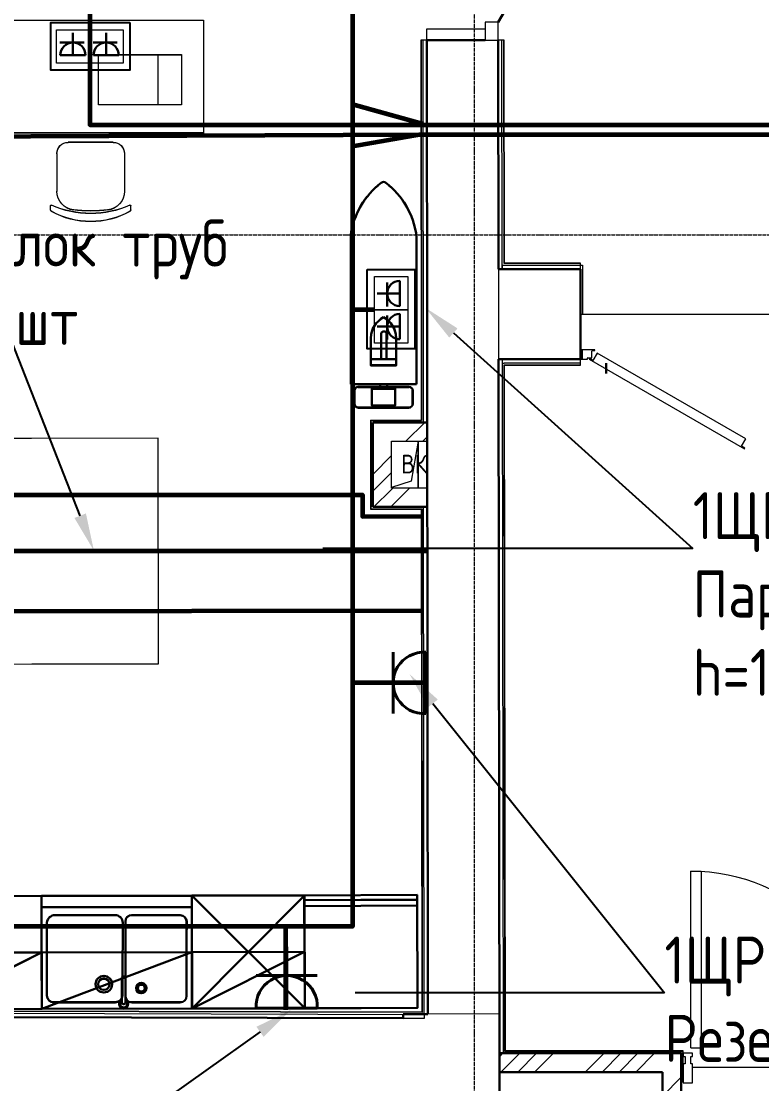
# Model space of a CAD drawing. Header units: millimetres. Extents: x -32 to 417638015, y -35 to 175284279.
# Drawn here: x 167281 to 171223, y 60198 to 65850 of the extents above; entities that cross this region are included whole.
import ezdxf
from ezdxf import colors
from ezdxf.entities.mleader import LeaderData, LeaderLine
from ezdxf.math import Vec2, Vec3

# ---------------------------------------------------------------- set-up
doc = ezdxf.new("R2010")
doc.units = ezdxf.units.MM
doc.linetypes.add('ADSK_Линия сетки', pattern=[25, 20, -2.5, 0, -2.5])
doc.linetypes.add('ADSK_Штриховая_ш3 п1_5', pattern=[4.5, 3, -1.5])
for name, color, linetype, lineweight in [('_ЭМ_В полу', 26, 'Кабель в трубе', 60), ('_ЭМ_гофра', 5, 'Continuous', 60), ('_ЭМ_ТХобщее_слой', 7, 'Continuous', 30), ('Аннотация', 7, 'Continuous', 18), ('Витраж', 7, 'Continuous', 9), ('Двери', 7, 'Continuous', 9), ('Обобщенные модели', 7, 'Continuous', 18), ('Оси', 253, 'Continuous', 9), ('Перекрытие', 7, 'Continuous', 18), ('Стены внутренние', 7, 'Continuous', 18), ('Стены несущие', 7, 'Continuous', 30), ('Стены отделка', 7, 'Continuous', 30), ('Стены штриховка', 7, 'Continuous', 9), ('ТХ', 5, 'Continuous', 0), ('ШТРИХОВКА', 252, 'Continuous', 15), ('Электро', 250, 'Continuous', 25), ('ЭМ', 5, 'Continuous', 40), ('ЭОМ_Кабель для СУП', 150, 'Continuous', 9)]:
    doc.layers.add(name, color=color, linetype=linetype, lineweight=lineweight)
for name, color, linetype in [('_ЭМ_Надписи', 7, 'Continuous'), ('ВНУТРЯНКА', 1, 'Continuous'), ('ЭОМ_Лотки рабочие', 5, 'Continuous')]:
    doc.layers.add(name, color=color, linetype=linetype)
doc.layers.add('PDF _ЭОМ _розетки', color=7, linetype='Continuous', true_color=0xeb0000)
doc.layers.add('Линии', color=7, linetype='Continuous', lineweight=9, true_color=0x00a600)
doc.styles.add('GOST Common_5', font='GOST_Common.ttf', dxfattribs={"width": 0.9, "height": 200})
doc.styles.add('ЭОМ', font='isocpeur.ttf', dxfattribs={"width": 0.85, "height": 250})
doc.linetypes.add('Кабель в трубе', pattern='A,8,[133,ltypeshp.shx,S=1,R=0,X=10,Y=1.3],-3,[130,ltypeshp.shx,S=1.5,R=-45,X=-1.5,Y=0],8', length=19)
pattern_1 = [(45, (-31496.66, 188.9), (-269.4077, 269.4077), []), (45, (-31406.86, 188.9), (-269.4077, 269.4077), []), (45, (-31317.06, 188.9), (-269.4077, 269.4077), []), (45, (-31227.26, 188.9), (-269.4077, 269.4077), [])]

# ---------------------------------------------------------------- blocks, each defined once
blk = doc.blocks.new('Стул ученич штабелир №5-7')
at = {"color": 0, "linetype": 'ByBlock', "lineweight": -2}
for p, q in [((-120.1, 0), (120.1, 0)), ((-120.1, 0), (120.1, 0)), ((-179.9, -60), (-179.9, -260.3)), ((-179.9, -60), (-179.9, -260.3)), ((180.1, -60), (180.1, -260.3)), ((180.1, -60), (180.1, -260.3)), ((-213.4, -359), (-213.4, -337.3)), ((-213.4, -359), (-213.4, -337.3)), ((213.6, -359), (213.6, -337.3)), ((213.6, -359), (213.6, -337.3))]:
    blk.add_line(p, q, dxfattribs=at)
for centre, radius, start, end in [((-119.9, -60), 60, 90, 180), ((-119.9, -60), 60, 90, 180), ((120.1, -60), 60, 0, 90), ((120.1, -60), 60, 0, 90), ((-79.9, -260.3), 100, 180, 264.2584), ((-79.9, -260.3), 100, 180, 264.2584), ((80.1, -260.3), 100, 275.7416, 0), ((80.1, -260.3), 100, 275.7416, 0), ((-210.4, -337.3), 3, 63.8978, 180), ((-210.4, -337.3), 3, 63.8978, 180), ((0.1, 142.3), 520.8, 246.3195, 293.6805), ((0.1, 142.3), 520.8, 246.3195, 293.6805), ((210.6, -337.3), 3, 0, 116.1022), ((210.6, -337.3), 3, 0, 116.1022), ((-203.4, -359), 10, 180, 238.0683), ((-203.4, -359), 10, 180, 238.0683), ((0.1, 9), 430.5, 240.9917, 299.0083), ((0.1, 9), 430.5, 240.9917, 299.0083), ((0.1, 435.5), 800.4, 263.247, 276.753), ((0.1, 435.5), 800.4, 263.247, 276.753), ((203.6, -359), 10, 301.9317, 0), ((203.6, -359), 10, 301.9317, 0)]:
    blk.add_arc(centre, radius, start, end, dxfattribs=at)
blk = doc.blocks.new('ТХ 1 этаж.')
at = {"color": 252, "true_color": 0x939598}
for p, q in [((6753.5, 11577.1), (6753.5, 10785.4)), ((7103.5, 10785.4), (7103.5, 11577.1)), ((6753.5, 10785.4), (7103.5, 10785.4)), ((6773.5, 10750.4), (6773.5, 10680.4)), ((6793.5, 10770.4), (7063.5, 10770.4)), ((7083.5, 10680.4), (7083.5, 10750.4)), ((6793.5, 10660.4), (7063.5, 10660.4)), ((6509, 7465.3), (5907.7, 8063.9)), ((6507.7, 8065.3), (5909, 7463.9)), ((5107.8, 8002.1), (5907.8, 8003.9)), ((4509, 7460.7), (5108.4, 7762.1)), ((5109, 7462.1), (5908.4, 7763.9)), ((5909, 7463.9), (6508.4, 7765.3))]:
    blk.add_line(p, q, dxfattribs=at)
for points in [[(6996, 11031.3), (6996, 10885.4), (6861, 10885.4), (6861, 11031.3)], [(6916, 10885.4), (6944.9, 10885.4)]]:
    blk.add_lwpolyline(points, dxfattribs=at)
blk.add_lwpolyline([(6944.9, 10917.1), (6944.9, 11054.2, 0.414214), (6934.9, 11064.2), (6926, 11064.2, 0.414214), (6916, 11054.2), (6916, 10917.1)], format="xyb", dxfattribs=at)
for points in [[(6996, 10885.4), (6996, 10917.1), (6861, 10917.1), (6861, 10885.4)], [(6990.6, 10761.4), (6990.6, 10672.3), (6866.4, 10672.3), (6866.4, 10761.4)], [(6947, 10785.4), (6947, 10770.4), (6910, 10770.4), (6910, 10785.4)], [(4509, 7460.7), (5109, 7462.1), (5107.7, 8062.1), (4507.7, 8060.7)], [(5109, 7462.1), (5107.7, 8062.1), (5907.7, 8063.9), (5909, 7463.9)], [(6509, 7465.3), (5909, 7463.9), (5907.7, 8063.9), (6507.7, 8065.3)], [(6509.5, 7465.3), (7109.5, 7468), (7106.8, 8068), (6506.8, 8065.3)], [(6508, 8008.1), (6507.8, 8040.1), (7106.9, 8042.8), (7107, 8010.8)], [(4509, 7460.7), (5109, 7462.1), (5108.4, 7762.1), (4508.4, 7760.7)], [(5109, 7462.1), (5909, 7463.9), (5908.4, 7763.9), (5108.4, 7762.1)], [(5909, 7463.9), (6509, 7465.3), (6508.4, 7765.3), (5908.4, 7763.9)]]:
    blk.add_lwpolyline(points, close=True, dxfattribs=at)
at = {"color": 252, "linetype": 'Continuous', "true_color": 0x939598}
blk.add_lwpolyline([(5136.5, 7706.7, 0.000114), (5136.4, 7533.1, 0.411199), (5172.6, 7496.9), (5501.1, 7497.1, 0.395719), (5539.7, 7533.5), (5539.9, 7707.9), (5540, 7837.9), (5540, 7919.8, 0.413967), (5498.9, 7960.7), (5180.2, 7960.5, 0.390418), (5136.8, 7920.7, 0.000242), (5136.7, 7836.7, 0.000152)], format="xyb", close=True, dxfattribs=at)
for points in [[(5880.6, 7925.6, 0.406675), (5846.8, 7960.4), (5588.4, 7960.6, 0.413842), (5554.5, 7926.9), (5554.5, 7838.2), (5554.4, 7708.2), (5554.2, 7530.9, 0.413619), (5588, 7497.1), (5846.4, 7496.9, 0.414004), (5880.3, 7530.6), (5880.4, 7709.7), (5880.5, 7839.4), (5880.6, 7925.6)], [(5555.4, 7495.7), (5555.4, 7624.6, 0.414474), (5545.4, 7634.6, 0.413928), (5535.4, 7624.6), (5535.4, 7495.6)], [(5535.4, 7510.1, 0.295051), (5520.9, 7487.5, 0.412639), (5545.5, 7463.1, 0.412639), (5569.9, 7487.6, 0.289854), (5555.4, 7510.1)], [(5535.4, 7503.5, 0.258138), (5526.7, 7487.5, 0.413208), (5545.5, 7468.9, 0.413208), (5564.2, 7487.6, 0.25753), (5555.4, 7503.6)]]:
    blk.add_lwpolyline(points, format="xyb", dxfattribs=at)
blk.add_lwpolyline([(5543.4, 7487.5), (5547.4, 7487.5)], dxfattribs=at)
for centre, radius in [((5439.6, 7592.7), 44), ((5439.6, 7592.8), 30.1), ((5639.2, 7572.6), 27.6), ((5639.3, 7572.5), 18.8)]:
    blk.add_circle(centre, radius, dxfattribs=at)
at = {"color": 252, "true_color": 0x939598}
for centre, radius, start, end in [((7173.5, 11519.2), 424, 127.3378, 172.1483), ((6928.5, 11840.4), 20, 52.6622, 127.3378), ((6683.4, 11519.2), 424, 7.8517, 52.6622), ((6988.3, 11028), 127.4, 118.0156, 178.5038), ((6868.6, 11028), 127.4, 1.4962, 61.9844), ((6793.5, 10750.4), 20, 90, 180), ((7063.5, 10750.4), 20, 0, 90), ((6793.5, 10680.4), 20, 180, 270), ((7063.5, 10680.4), 20, 270, 0)]:
    blk.add_arc(centre, radius, start, end, dxfattribs=at)
at = {"color": 252, "linetype": 'Continuous', "true_color": 0x939598}
for points in [[(5588.4, 7960.6), (5588.3, 7960.6), (5588.3, 7960.6), (5588.3, 7960.6)], [(5543.4, 7487.5), (5539, 7487.8), (5535.4, 7491.2), (5535.4, 7495.6)], [(5547.5, 7487.5), (5547.4, 7487.5), (5547.4, 7487.5), (5547.4, 7487.5)], [(5555.4, 7495.7), (5555.4, 7491.2), (5551.9, 7487.5), (5547.5, 7487.5)]]:
    blk.add_open_spline(points, degree=3, dxfattribs=at)
at = {"layer": 'ТХ', "color": 252, "true_color": 0x939598}
blk.add_line((5729.6, 9898), (3029.6, 9891.9), dxfattribs=at)
for points in [[(4769.8, 12721.9), (5969.8, 12721.9), (5969.8, 12121.9), (4769.8, 12121.9)], [(5731, 9298), (5728.3, 10498), (3028.3, 10491.9), (3031, 9291.9)]]:
    blk.add_lwpolyline(points, close=True, dxfattribs=at)
at = {"layer": 'ТХ', "color": 252, "lineweight": 0, "true_color": 0x939598}
blk.add_lwpolyline([(5411.3, 12538.3), (5853.3, 12538.3), (5853.3, 12271.3), (5411.3, 12271.3), (5411.3, 12538.3), (5726.3, 12538.3), (5726.3, 12271.3)], dxfattribs=at)
at = {"layer": 'ТХ', "color": 252, "lineweight": 0, "true_color": 0x939598, "xscale": -1}
blk.add_blockref('Стул ученич штабелир №5-7', (5369.8, 12071.9), dxfattribs=at)
blk = doc.blocks.new('1 этаж')
at = {"layer": 'Стены внутренние', "lineweight": 9}
h = blk.add_hatch(dxfattribs=at)
h.set_pattern_fill('ANSI34', color=8, scale=20, style=0)
h.set_pattern_definition(pattern_1)
h.paths.add_polyline_path([(14.364, 12136.983), (304.571, 12136.983), (304.686, 12036.983), (114.364, 12036.983), (114.364, 11686.983), (14.364, 11686.983)])
h = blk.add_hatch(dxfattribs=at)
h.set_pattern_fill('ANSI34', color=8, scale=20, style=0)
h.set_pattern_definition(pattern_1)
h.paths.add_polyline_path([(305.086, 11686.983), (304.972, 11786.983), (114.364, 11786.983), (114.364, 11686.983)])
h = blk.add_hatch(dxfattribs=at)
h.set_pattern_fill('ANSI34', color=8, scale=20, style=0)
h.set_pattern_definition(pattern_1)
h.paths.add_polyline_path([(1111.25, 8680.913), (1556.768, 8680.913), (1556.768, 8780.913), (688.711, 8780.913), (688.725, 8680.913), (1006.375, 8680.913)])
h = blk.add_hatch(dxfattribs=at)
h.set_pattern_fill('ANSI34', color=8, scale=20, style=0)
h.set_pattern_definition(pattern_1)
h.paths.add_polyline_path([(1556.768, 7713.902), (1656.768, 7713.902), (1656.768, 8780.913), (1556.768, 8780.913), (1556.768, 8186.076)])
at = {"layer": 'Витраж', "color": 8, "lineweight": 18}
for p, q in [((1717.128, 8780.913), (1667.128, 8780.913)), ((1667.128, 8780.913), (1667.128, 8763.913)), ((1667.128, 8763.913), (1677.128, 8763.913)), ((1677.128, 8763.913), (1677.128, 8723.913)), ((1707.128, 8763.913), (1717.128, 8763.913)), ((1707.128, 8723.913), (1707.128, 8763.913)), ((1717.128, 8763.913), (1717.128, 8780.913)), ((1677.128, 8723.913), (1667.128, 8723.913)), ((1667.128, 8723.913), (1667.128, 8623.913)), ((1717.128, 8723.913), (1707.128, 8723.913)), ((1717.128, 8623.913), (1717.128, 8723.913)), ((1667.128, 8623.913), (1717.128, 8623.913))]:
    blk.add_line(p, q, dxfattribs=at)
at = {"layer": 'Двери', "color": 8, "lineweight": 30}
blk.add_line((682.139, 14265.271), (939.129, 14711.568), dxfattribs=at)
at = {"layer": 'Двери', "color": 8}
for p, q in [((682.139, 14265.271), (612.139, 14265.191)), ((612.139, 14265.191), (612.247, 14170.191)), ((682.247, 14170.271), (682.139, 14265.271)), ((612.247, 14170.191), (682.247, 14170.271)), ((1121.25, 12522.685), (1121.25, 12472.685)), ((1197.421, 12522.685), (1121.25, 12522.685)), ((1131.25, 12522.685), (1121.25, 12522.685)), ((1121.25, 12522.685), (1121.25, 12472.685)), ((1131.25, 12472.685), (1131.25, 12522.685)), ((1181.25, 12480.657), (1181.25, 12516.184)), ((1183.751, 12518.685), (1197.421, 12518.685)), ((1209.32, 12505.553), (1186.82, 12466.582)), ((1197.421, 12518.685), (1197.421, 12522.685)), ((2000.001, 12049.053), (1209.32, 12505.553)), ((1121.25, 12472.685), (1157.421, 12472.685)), ((1121.25, 12472.685), (1131.25, 12472.685)), ((1157.421, 12472.685), (1157.421, 12478.134)), ((1159.943, 12480.657), (1181.25, 12480.657)), ((1169.5, 12476.582), (1167.25, 12472.685)), ((1167.25, 12472.685), (1992.572, 11996.185)), ((1186.82, 12466.582), (1169.5, 12476.582)), ((1977.501, 12010.082), (2000.001, 12049.053)), ((1994.822, 12000.082), (1977.501, 12010.082)), ((1992.572, 11996.185), (1994.822, 12000.082)), ((1707.128, 9748.913), (1762.128, 9748.913)), ((1707.128, 8808.913), (1707.128, 9748.913)), ((1762.128, 9748.913), (1762.128, 8808.913)), ((1707.128, 8808.913), (1762.128, 8808.913))]:
    blk.add_line(p, q, dxfattribs=at)
for centre, radius, start, end in [((1183.751, 12516.184), 2.501, 90, 180), ((1159.943, 12478.134), 2.523, 90, 180), ((1707.128, 8763.913), 985, 0, 90)]:
    blk.add_arc(centre, radius, start, end, dxfattribs=at)
at = {"layer": 'Линии', "color": 8, "linetype": 'ADSK_Штриховая_ш3 п1_5', "lineweight": 30}
blk.add_line((1257.001, 12452.685), (1257.001, 12397.17), dxfattribs=at)
at = {"layer": 'Обобщенные модели', "color": 8}
for p, q in [((256.279, 12036.983), (218.779, 11824.483)), ((256.279, 12036.983), (256.279, 11786.983)), ((256.279, 11786.983), (256.279, 12036.983)), ((218.779, 11824.483), (114.364, 11789.678))]:
    blk.add_line(p, q, dxfattribs=at)
for start, end in [(0, 180), (120, 180), (180, 0), (240, 345), (15, 90)]:
    blk.add_arc((181.279, 11911.983), 2.5, start, end, dxfattribs=at)
at = {"layer": 'Оси', "color": 8, "linetype": 'ADSK_Линия сетки'}
for p, q in [((556.766, -4162.595), (556.766, 44411.9)), ((-9557.528, 13133.902), (56672.201, 13133.902))]:
    blk.add_line(p, q, dxfattribs=at)
at = {"layer": 'Перекрытие', "color": 8}
for p, q in [((302.179, 14229.836), (612.179, 14230.191)), ((302.248, 14169.836), (302.179, 14229.836)), ((1121.25, 12972.685), (1131.25, 12972.685)), ((1131.25, 12972.685), (1131.25, 12712.685)), ((1121.25, 12712.685), (2831.25, 12712.685)), ((688.235, 8783.902), (708.413, 8783.902)), ((3377.128, 8705.913), (1717.128, 8705.913))]:
    blk.add_line(p, q, dxfattribs=at)
at = {"layer": 'Стены несущие', "color": 8}
for p, q in [((612.247, 14170.191), (302.248, 14169.836)), ((302.248, 14169.836), (308.169, 8989.577)), ((683.639, 12952.685), (682.247, 14170.271)), ((683.639, 12952.685), (1121.25, 12952.685)), ((1121.25, 12472.685), (1121.25, 12952.685)), ((1121.25, 12472.685), (684.188, 12472.685)), ((684.188, 12472.685), (688.458, 8737.072)), ((14.364, 12136.983), (14.364, 11686.983)), ((14.364, 12136.983), (304.571, 12136.983)), ((14.364, 11686.983), (305.086, 11686.983)), ((308.169, 8989.577), (177.255, 8988.955)), ((177.255, 8988.955), (177.353, 8968.21)), ((177.353, 8968.21), (-5579.242, 8982.123)), ((1656.768, 8780.913), (688.711, 8780.913)), ((688.711, 8780.913), (688.711, 8680.913)), ((1656.768, 7613.902), (1656.768, 8780.913)), ((688.458, 8737.072), (694.174, 7535.244)), ((688.711, 8680.913), (1556.768, 8680.913)), ((1556.768, 8680.913), (1556.768, 7713.902))]:
    blk.add_line(p, q, dxfattribs=at)
at = {"layer": 'Стены отделка', "color": 8, "lineweight": 9}
for p, q in [((302.248, 14169.836), (270.319, 14169.8)), ((270.319, 14169.8), (272.601, 12148.849)), ((308.169, 8989.577), (302.319, 14169.836)), ((714.247, 14170.307), (682.247, 14170.271)), ((715.603, 12984.685), (714.247, 14170.307)), ((703.639, 12952.685), (703.616, 12972.685)), ((703.616, 12972.685), (703.616, 12952.685)), ((703.616, 12972.685), (713.616, 12972.685)), ((1121.25, 12984.685), (715.603, 12984.685)), ((1121.25, 12952.685), (1121.25, 12984.685)), ((704.188, 12472.707), (684.188, 12472.685)), ((704.188, 12472.707), (708.408, 8780.913)), ((704.188, 12472.685), (704.188, 12452.685)), ((704.188, 12452.685), (714.211, 12452.685)), ((720.394, 8792.913), (716.225, 12440.685)), ((716.225, 12440.685), (1121.25, 12440.685)), ((1121.25, 12440.685), (1121.25, 12472.685)), ((2.364, 12148.984), (2.364, 11676.983)), ((2.364, 12148.984), (272.601, 12148.849)), ((114.364, 11786.983), (114.364, 12036.983)), ((114.364, 12036.983), (304.686, 12036.983)), ((304.972, 11786.983), (114.364, 11786.983)), ((4.364, 11674.983), (273.136, 11675.117)), ((273.136, 11675.117), (276.158, 8999.971)), ((288.169, 8989.482), (285.123, 11686.983)), ((-5559.365, 9002.075), (289.28, 8987.94)), ((276.158, 8999.971), (-5547.44, 9014.046)), ((276.171, 8987.971), (276.169, 8989.425)), ((288.169, 8989.555), (308.169, 8989.577)), ((289.232, 8967.94), (289.28, 8987.94)), ((177.353, 8968.21), (289.232, 8967.94)), ((688.405, 8784.004), (708.405, 8784.026)), ((1667.128, 8792.913), (720.394, 8792.913)), ((1667.128, 8630.913), (1667.128, 8792.913)), ((1656.768, 8630.913), (1667.128, 8630.913))]:
    blk.add_line(p, q, dxfattribs=at)
at = {"layer": 'Стены штриховка', "color": 8}
for p, q in [((272.319, 14169.802), (274.603, 12146.983)), ((284.615, 12136.983), (282.319, 14169.814)), ((703.616, 12972.685), (702.247, 14170.294)), ((713.605, 12982.685), (712.247, 14170.305)), ((683.639, 12952.685), (684.188, 12472.685)), ((1121.25, 12982.685), (713.605, 12982.685)), ((713.616, 12972.685), (1121.25, 12972.685)), ((1121.25, 12452.685), (714.211, 12452.685)), ((718.397, 8790.913), (714.222, 12442.685)), ((714.222, 12442.685), (1121.25, 12442.685)), ((4.364, 12146.983), (4.364, 11676.983)), ((4.364, 12146.983), (274.603, 12146.983)), ((2.364, 11676.983), (2.364, 11674.983)), ((2.364, 11674.983), (4.364, 11674.983)), ((4.364, 11676.983), (275.134, 11676.983)), ((14.364, 11686.983), (14.364, 11688.983)), ((16.364, 11686.983), (14.364, 11686.983)), ((275.134, 11676.983), (278.16, 8997.966)), ((278.16, 8997.966), (-5549.427, 9012.051)), ((687.249, 8991.38), (308.169, 8989.577)), ((688.458, 8737.072), (687.249, 8991.38)), ((1667.128, 8790.913), (718.397, 8790.913)), ((1667.128, 8780.913), (1656.768, 8780.913)), ((1656.768, 8755.913), (1667.128, 8755.913)), ((1656.768, 8655.913), (1667.128, 8655.913))]:
    blk.add_line(p, q, dxfattribs=at)
at = {"layer": 'ЭОМ_Лотки рабочие'}
blk.add_blockref('ТХ 1 этаж.', (-6856.492, 1554.379), dxfattribs=at)
at = {"layer": 'Аннотация', "color": 8, "style": 'GOST Common_5', "width": 0.9}
blk.add_text('ВК', height=100, dxfattribs=at).set_placement((165.903, 11864.997))
blk = doc.blocks.new('_ЭМ_ТХ2_1этаж')
at = {"color": 252, "true_color": 0x939598}
for p, q in [((117901.4, -57616.4), (117901.4, -58408.1)), ((118251.4, -58408.1), (118251.4, -57616.4)), ((117901.4, -58408.1), (118251.4, -58408.1)), ((117941.4, -58423.1), (118211.4, -58423.1)), ((117921.4, -58443.1), (117921.4, -58513.1)), ((118231.4, -58513.1), (118231.4, -58443.1)), ((117941.4, -58533.1), (118211.4, -58533.1)), ((117656.9, -61728.2), (117055.6, -61129.6)), ((117655.6, -61128.2), (117056.9, -61729.6)), ((116255.7, -61191.4), (117055.7, -61189.6)), ((115656.9, -61732.8), (116256.3, -61431.4)), ((116256.9, -61731.4), (117056.2, -61429.6)), ((117056.9, -61729.6), (117656.2, -61428.2))]:
    blk.add_line(p, q, dxfattribs=at)
blk.add_lwpolyline([(118092.8, -58276.4), (118092.8, -58139.4, 0.414214), (118082.8, -58129.4), (118073.9, -58129.4, 0.414214), (118063.9, -58139.4), (118063.9, -58276.4)], format="xyb", dxfattribs=at)
for points in [[(118143.9, -58162.2), (118143.9, -58308.1), (118008.9, -58308.1), (118008.9, -58162.2)], [(118063.9, -58308.1), (118092.8, -58308.1)]]:
    blk.add_lwpolyline(points, dxfattribs=at)
for points in [[(118143.9, -58308.1), (118143.9, -58276.4), (118008.9, -58276.4), (118008.9, -58308.1)], [(118138.4, -58432.1), (118138.4, -58521.3), (118014.3, -58521.3), (118014.3, -58432.1)], [(118094.9, -58408.1), (118094.9, -58423.1), (118057.9, -58423.1), (118057.9, -58408.1)], [(115656.9, -61732.8), (116256.9, -61731.4), (116255.6, -61131.4), (115655.6, -61132.8)], [(116256.9, -61731.4), (116255.6, -61131.4), (117055.6, -61129.6), (117056.9, -61729.6)], [(117656.9, -61728.2), (117056.9, -61729.6), (117055.6, -61129.6), (117655.6, -61128.2)], [(117657.4, -61728.2), (118257.4, -61725.5), (118254.7, -61125.5), (117654.7, -61128.3)], [(117655.9, -61185.4), (117655.7, -61153.4), (118254.8, -61150.7), (118254.9, -61182.7)], [(115656.9, -61732.8), (116256.9, -61731.4), (116256.3, -61431.4), (115656.3, -61432.8)], [(116256.9, -61731.4), (117056.9, -61729.6), (117056.2, -61429.6), (116256.3, -61431.4)], [(117056.9, -61729.6), (117656.9, -61728.2), (117656.2, -61428.2), (117056.2, -61429.6)]]:
    blk.add_lwpolyline(points, close=True, dxfattribs=at)
at = {"color": 252, "linetype": 'Continuous', "true_color": 0x939598}
blk.add_lwpolyline([(116284.4, -61486.8, 0.000114), (116284.3, -61660.4, 0.411199), (116320.5, -61696.6), (116649, -61696.4, 0.395719), (116687.6, -61660), (116687.7, -61485.7), (116687.9, -61355.7), (116687.9, -61273.7, 0.413967), (116646.8, -61232.8), (116328.1, -61233, 0.390418), (116284.7, -61272.8, 0.000242), (116284.6, -61356.8, 0.000152)], format="xyb", close=True, dxfattribs=at)
for points in [[(117028.5, -61267.9, 0.406675), (116994.7, -61233.1), (116736.3, -61232.9, 0.413842), (116702.4, -61266.6), (116702.4, -61355.4), (116702.2, -61485.4), (116702.1, -61662.6, 0.413619), (116735.9, -61696.4), (116994.3, -61696.6, 0.414004), (117028.1, -61662.9), (117028.3, -61483.8), (117028.4, -61354.1), (117028.5, -61267.9)], [(116703.3, -61697.8), (116703.3, -61568.9, 0.414474), (116693.3, -61558.9, 0.413928), (116683.3, -61568.9), (116683.3, -61697.9)], [(116683.3, -61683.4, 0.295051), (116668.8, -61706.1, 0.412639), (116693.4, -61730.4, 0.412639), (116717.8, -61705.9, 0.289854), (116703.3, -61683.4)], [(116683.3, -61690, 0.258138), (116674.6, -61706, 0.413208), (116693.4, -61724.6, 0.413208), (116712.1, -61706, 0.25753), (116703.3, -61690)]]:
    blk.add_lwpolyline(points, format="xyb", dxfattribs=at)
blk.add_lwpolyline([(116691.3, -61706), (116695.3, -61706)], dxfattribs=at)
for centre, radius in [((116587.5, -61600.8), 44), ((116587.4, -61600.8), 30.1), ((116787.1, -61620.9), 27.6), ((116787.2, -61621), 18.8)]:
    blk.add_circle(centre, radius, dxfattribs=at)
at = {"color": 252, "true_color": 0x939598}
for centre, radius, start, end in [((118321.4, -57674.3), 424, 127.3378, 172.1483), ((118076.4, -57353.1), 20, 52.6622, 127.3378), ((117831.3, -57674.3), 424, 7.8517, 52.6622), ((118136.2, -58165.5), 127.4, 118.0156, 178.5038), ((118016.5, -58165.5), 127.4, 1.4962, 61.9844), ((117941.4, -58443.1), 20, 90, 180), ((118211.4, -58443.1), 20, 0, 90), ((117941.4, -58513.1), 20, 180, 270), ((118211.4, -58513.1), 20, 270, 0)]:
    blk.add_arc(centre, radius, start, end, dxfattribs=at)
at = {"color": 252, "linetype": 'Continuous', "true_color": 0x939598}
for points in [[(116736.3, -61232.9), (116736.2, -61232.9), (116736.2, -61232.9), (116736.2, -61232.9)], [(116691.3, -61706), (116686.9, -61705.8), (116683.3, -61702.3), (116683.3, -61697.9)], [(116703.3, -61697.8), (116703.3, -61702.3), (116699.8, -61706), (116695.3, -61706)], [(116695.3, -61706), (116695.3, -61706), (116695.3, -61706), (116695.3, -61706)]]:
    blk.add_open_spline(points, degree=3, dxfattribs=at)
at = {"layer": 'ТХ', "color": 252, "true_color": 0x939598}
blk.add_line((116877.5, -59295.5), (114177.5, -59301.6), dxfattribs=at)
for points in [[(115917.7, -56471.6), (117117.7, -56471.6), (117117.7, -57071.6), (115917.7, -57071.6)], [(116878.9, -59895.5), (116876.2, -58695.5), (114176.2, -58701.6), (114178.9, -59901.6)]]:
    blk.add_lwpolyline(points, close=True, dxfattribs=at)
at = {"layer": 'ТХ', "color": 252, "lineweight": 0, "true_color": 0x939598}
blk.add_lwpolyline([(116559.2, -56655.2), (117001.2, -56655.2), (117001.2, -56922.2), (116559.2, -56922.2), (116559.2, -56655.2), (116874.2, -56655.2), (116874.2, -56922.2)], dxfattribs=at)
at = {"layer": 'ТХ', "color": 252, "lineweight": 0, "true_color": 0x939598, "xscale": -1}
blk.add_blockref('Стул ученич штабелир №5-7', (116517.7, -57121.6), dxfattribs=at)
blk = doc.blocks.new('Люк на 2 места')
at = {"layer": 'PDF _ЭОМ _розетки', "color": 3, "linetype": 'Continuous', "lineweight": 25, "transparency": 33554687}
blk.add_lwpolyline([(0, 254.6), (0, 0), (-421.6, 0), (-421.6, 254.6)], close=True, dxfattribs=at)
at = {"layer": 'PDF _ЭОМ _розетки', "color": 7, "linetype": 'Continuous', "lineweight": 20, "transparency": 33554687}
for points in [[(-213.4, 215.1), (-213.4, 37.3), (-391.2, 37.3), (-391.2, 215.1)], [(-35.6, 215.1), (-35.6, 37.3), (-213.4, 37.3), (-213.4, 215.1)]]:
    blk.add_lwpolyline(points, close=True, dxfattribs=at)
at = {"layer": 'ВНУТРЯНКА', "color": 5, "lineweight": 30, "ltscale": 100, "transparency": 33554687}
for p, q in [((-244.3, 147.2), (-372.2, 147.2)), ((-67.6, 147.2), (-195.5, 147.2))]:
    blk.add_line(p, q, dxfattribs=at)
at = {"layer": 'Электро', "color": 5, "lineweight": 30, "transparency": 33554687}
for p, q in [((-303.2, 80), (-303.2, 200.1)), ((-126.5, 80), (-126.5, 200.1)), ((-370.4, 80), (-235.9, 80)), ((-193.7, 80), (-59.2, 80))]:
    blk.add_line(p, q, dxfattribs=at)
at = {"layer": 'Электро', "color": 5, "lineweight": 30, "transparency": 33554687, "extrusion": (0, 0, -1)}
for centre in [(-303.2, 79.9), (-126.5, 79.9)]:
    blk.add_ellipse(centre, major_axis=(-47.6, -47.6), ratio=1, start_param=0.787621, end_param=3.924768, dxfattribs=at)
blk = doc.blocks.new('1м розетка IP20')
at = {"layer": 'ЭМ', "color": 5}
for p, q in [((-10.5, 162.7), (-10.5, -162.7)), ((163.1, 162.7), (163.1, -162.7)), ((-10.5, 0), (315.5, 0))]:
    blk.add_line(p, q, dxfattribs=at)
blk.add_arc((0, 0), 163.1, 266.3196, 93.6804, dxfattribs=at)

msp = doc.modelspace()

# ---------------------------------------------------------------- linework, layer by layer
at = {"layer": '_ЭМ_В полу', "ltscale": 25}
for points in [[(165250.9, 69315.3), (165250.9, 65230.1), (169410.3, 65247.6)], [(167646.1, 69315.3), (167646.1, 65298.2), (169415.8, 65298.2)], [(166653.3, 63033.7), (169442.8, 63033.5)]]:
    msp.add_lwpolyline(points, dxfattribs=at)
at = {"layer": '_ЭМ_гофра', "linetype": 'ByBlock'}
for points in [[(166520.6, 71537.4), (169044.5, 71537.4), (169044.5, 61033.9), (164690, 61033.9)], [(169420.3, 65302.4), (169044.5, 65407.1)], [(169420.3, 65298.2), (171968.9, 65298.2)], [(169410.3, 65247.6), (169044.5, 65184.1)], [(169410.3, 65247.6), (171959, 65247.6)], [(169161.1, 64315.4), (169044.5, 64315.4)], [(166960.5, 63331.2), (169097.9, 63331.2), (169097.9, 63216.4), (169412.6, 63216.8)], [(166962.6, 62712.8), (169411.2, 62715.6)], [(169423.6, 62330.5), (169044.5, 62329.9)], [(168689.7, 60592), (168689.7, 61033.9)]]:
    msp.add_lwpolyline(points, dxfattribs=at)

# ---------------------------------------------------------------- block references
at = {"layer": '_ЭМ_ТХобщее_слой', "lineweight": 50}
msp.add_blockref('_ЭМ_ТХ2_1этаж', (51133.1, 122328.2), dxfattribs=at)
at = {"layer": 'ШТРИХОВКА'}
msp.add_blockref('1 этаж', (169137.4, 51579.3), dxfattribs=at)
at = {"layer": 'ЭМ'}
for p, rotation in [((169423.6, 62330.5), 180), ((168694.1, 60610.2), 89.99999999999999)]:
    msp.add_blockref('1м розетка IP20', p, dxfattribs=dict(at, rotation=rotation))
at = {"layer": 'ЭОМ_Кабель для СУП', "color": 217, "linetype": 'ByBlock', "lineweight": 40, "true_color": 0x93278f, "transparency": 33554687}
msp.add_blockref('Люк на 2 места', (167859.4, 65589.1), dxfattribs=at)
at = {"layer": 'ЭОМ_Кабель для СУП', "color": 217, "linetype": 'ByBlock', "lineweight": 40, "true_color": 0x93278f, "transparency": 33554687, "rotation": 90}
msp.add_blockref('Люк на 2 места', (169376.1, 64528.7), dxfattribs=at)

# ---------------------------------------------------------------- leaders
at = {"layer": '_ЭМ_Надписи', "color": 7, "ltscale": 5}
ml = msp.add_multileader_mtext('Standard', dxfattribs=at)
ml.set_content('{\\fGOST Common|b0|i0|c204|p34;\\W0.9;\\C256;блок труб 6шт}', color=1, style='ЭОМ')
ml.set_leader_properties()
ml.build(insert=Vec2(0, 0))
ml.multileader.update_dxf_attribs({"text_left_attachment_type": 6, "text_right_attachment_type": 6, "dogleg_length": 0, "arrow_head_size": 200})
ctx = ml.context
ctx.base_point, ctx.char_height, ctx.arrow_head_size, ctx.landing_gap_size, ctx.plane_origin = Vec3(167093.3, 64495.2, -64.3), 250, 200, 0, Vec3(141573.9, 79916.2, -64.3)
ctx.left_attachment, ctx.right_attachment = 6, 6
notes = []
notes.append((ctx, [(0, (1, 1, 0), (167093.3, 64495.2, -64.3), (1, 0), 0, [(0, [(167667.9, 63033.6, -64.3)], 0, [])])]))
ctx.mtext.insert, ctx.mtext.width, ctx.mtext.defined_height, ctx.mtext.flow_direction = Vec3(167093.3, 64795.2, -64.3), 1629.256, 545.6, 5
ml = msp.add_multileader_mtext('Standard', dxfattribs=at)
ml.set_content('{\\fGOST Common|b0|i0|c204|p34;\\W0.9;\\C256;1ЩРС-1\\fISOCPEUR|b0|i0|c204|p34;\\W0.85; Гр.16\\PПарогенератор \\fGOST Common|b0|i0|c0|p34;\\W0.9;h=\\fGOST Common|b0|i0|c204|p34;1\\fGOST Common|b0|i0|c0|p34;.\\fGOST Common|b0|i0|c204|p34;8м}', color=1, style='ЭОМ')
ml.set_leader_properties()
ml.build(insert=Vec2(0, 0))
ml.multileader.update_dxf_attribs({"text_left_attachment_type": 6, "text_right_attachment_type": 6, "dogleg_length": 0, "arrow_head_size": 200})
ctx = ml.context
ctx.base_point, ctx.char_height, ctx.arrow_head_size, ctx.landing_gap_size, ctx.plane_origin = Vec3(170855.2, 63045, -64.3), 250, 200, 0, Vec3(145270.4, 78050.1, -64.3)
ctx.left_attachment, ctx.right_attachment = 6, 6
notes.append((ctx, [(0, (1, 1, 0), (170855.2, 63045, -64.3), (1, 0), 0, [(0, [(169432.6, 64325.5, -64.3)], 0, [])])]))
ctx.mtext.insert, ctx.mtext.width, ctx.mtext.defined_height, ctx.mtext.flow_direction = Vec3(170855.2, 63345, -64.3), 1949.281, 556.1, 5
ml = msp.add_multileader_mtext('Standard', dxfattribs=at)
ml.set_content('{\\fGOST Common|b0|i0|c204|p34;\\W0.9;\\C256;1ЩРС-1\\fISOCPEUR|b0|i0|c204|p34;\\W0.85; Гр.1\\PРезерв\\P\\pxql;\\fGOST Common|b0|i0|c0|p34;\\W0.9;h=\\fGOST Common|b0|i0|c204|p34;1\\fGOST Common|b0|i0|c0|p34;.\\fGOST Common|b0|i0|c204|p34;8м}', color=1, style='ЭОМ')
ml.set_leader_properties()
ml.build(insert=Vec2(0, 0))
ml.multileader.update_dxf_attribs({"text_left_attachment_type": 6, "text_right_attachment_type": 6, "dogleg_length": 0, "arrow_head_size": 200})
ctx = ml.context
ctx.base_point, ctx.char_height, ctx.arrow_head_size, ctx.landing_gap_size, ctx.plane_origin = Vec3(170704.8, 60680.9, -64.3), 250, 200, 0, Vec3(145185.4, 76101.9, -64.3)
ctx.left_attachment, ctx.right_attachment = 6, 6
notes.append((ctx, [(0, (1, 1, 0), (170704.8, 60680.9, -64.3), (1, 0), 0, [(0, [(169347.6, 62377.4, -64.3)], 0, [])])]))
ctx.mtext.insert, ctx.mtext.width, ctx.mtext.defined_height, ctx.mtext.flow_direction = Vec3(170704.8, 60980.9, -64.3), 1629.256, 545.6, 5
ml = msp.add_multileader_mtext('Standard', dxfattribs=at)
ml.set_content('{\\fGOST Common|b0|i0|c204|p34;\\W0.9;\\C256;1ЩРС-1\\fISOCPEUR|b0|i0|c204|p34;\\W0.85; Гр.17\\P\\fGOST Common|b0|i0|c204|p34;\\W0.9;Холодильник бытовой\\P\\fGOST Common|b0|i0|c0|p34;h=\\fGOST Common|b0|i0|c204|p34;1\\fGOST Common|b0|i0|c0|p34;.\\fGOST Common|b0|i0|c204|p34;1м}', color=1, style='ЭОМ')
ml.set_leader_properties()
ml.build(insert=Vec2(0, 0))
ml.multileader.update_dxf_attribs({"text_left_attachment_type": 6, "text_right_attachment_type": 6, "dogleg_length": 0, "arrow_head_size": 200})
ctx = ml.context
ctx.base_point, ctx.char_height, ctx.arrow_head_size, ctx.landing_gap_size, ctx.plane_origin = Vec3(152863.4, 51451.4), 250, 200, 0, Vec3(133928.7, 68541.7)
ctx.left_attachment, ctx.right_attachment = 6, 6
notes.append((ctx, [(1, (1, 1, 0), (155842.9, 51451.4), (-1, 0), 0, [(0, [(168715.1, 60589.9)], 0, [])])]))
ctx.mtext.insert, ctx.mtext.width, ctx.mtext.defined_height, ctx.mtext.flow_direction = Vec3(152863.4, 51751.4), 4018.345, 1537.5, 5
for ctx, leaders in notes:
    for number, flags, end, landing, length, lines in leaders:
        leader = LeaderData()
        leader.index, (leader.has_last_leader_line, leader.has_dogleg_vector, leader.attachment_direction) = number, flags
        leader.last_leader_point, leader.dogleg_vector, leader.dogleg_length = Vec3(end), Vec3(landing), length
        for number, points, colour, breaks in lines:
            line = LeaderLine()
            line.index, line.vertices, line.color, line.breaks = number, Vec3.list(points), colors.encode_raw_color(colour), breaks
            leader.lines.append(line)
        ctx.leaders.append(leader)

doc.saveas('drawing.dxf')
